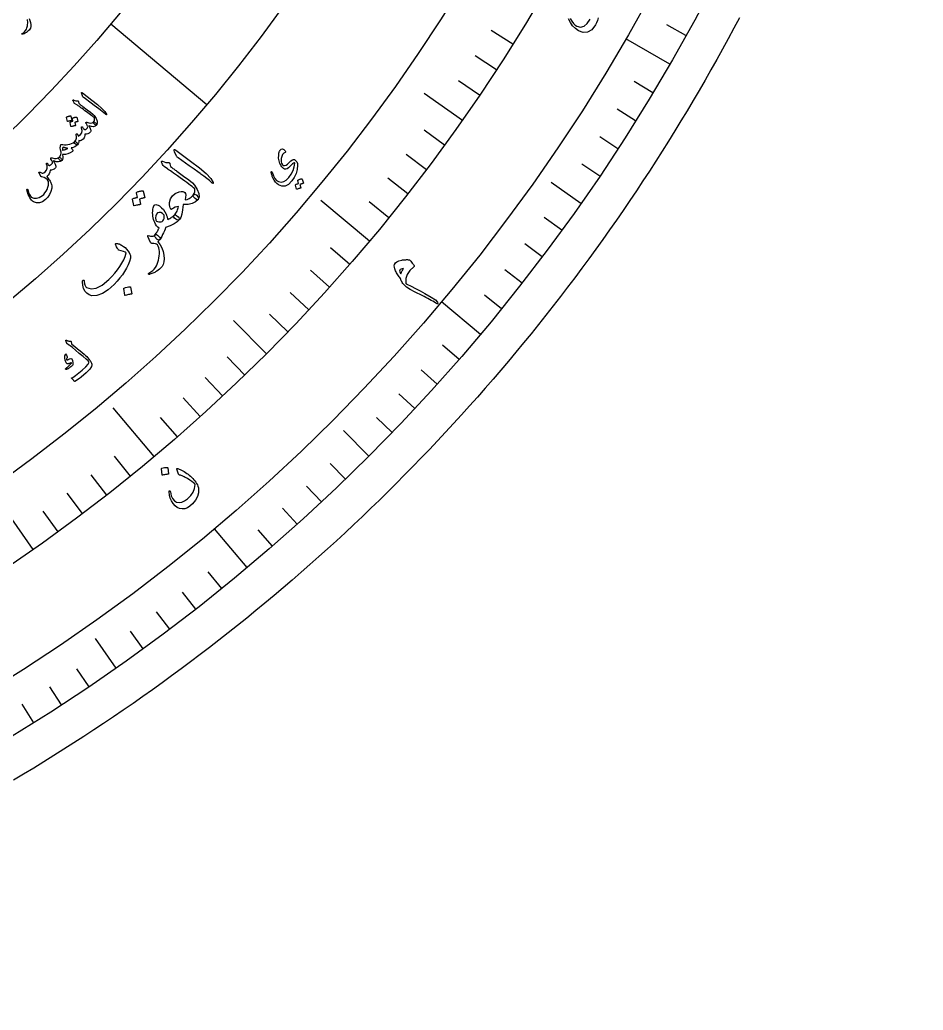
# Model space of a CAD drawing. Header units: millimetres. Extents: x -78 to 78, y -78 to 100.
# Drawn here: x 39.69 to 75.95, y -75.95 to -36.19 of the extents above; entities that cross this region are included whole.
import ezdxf

# ---------------------------------------------------------------- set-up
doc = ezdxf.new("R2010")
doc.units = ezdxf.units.MM
for name, color, linetype in [('CUT_OUTER', 1, 'Continuous'), ('ENGRAVE', 7, 'Continuous'), ('ENGRAVE_FINE', 8, 'Continuous'), ('TEXT', 5, 'Continuous')]:
    doc.layers.add(name, color=color, linetype=linetype)

msp = doc.modelspace()

# ---------------------------------------------------------------- linework, layer by layer
at = {"layer": 'CUT_OUTER'}
msp.add_lwpolyline([(68.5718, -36.1132), (68.3489, -36.5332), (68.1234, -36.9519), (67.8954, -37.3692), (67.6649, -37.7851), (67.4317, -38.1996), (67.1961, -38.6126), (66.9579, -39.0242), (66.7172, -39.4343), (66.474, -39.843), (66.2282, -40.2501), (65.98, -40.6557), (65.7293, -41.0598), (65.4762, -41.4623), (65.2205, -41.8633), (64.9624, -42.2627), (64.7019, -42.6605), (64.4389, -43.0567), (64.1735, -43.4513), (63.9057, -43.8442), (63.6354, -44.2355), (63.3628, -44.6251), (63.0878, -45.0131), (62.8104, -45.3993), (62.5307, -45.7839), (62.2486, -46.1667), (61.9641, -46.5478), (61.6774, -46.9271), (61.3883, -47.3047), (61.0968, -47.6804), (60.8031, -48.0544), (60.5071, -48.4266), (60.2089, -48.797), (59.9083, -49.1655), (59.6055, -49.5321), (59.3005, -49.8969), (58.9932, -50.2599), (58.6837, -50.6209), (58.372, -50.98), (58.0581, -51.3372), (57.742, -51.6925), (57.4237, -52.0458), (57.1033, -52.3972), (56.7807, -52.7466), (56.456, -53.094), (56.1291, -53.4394), (55.8002, -53.7828), (55.4691, -54.1242), (55.136, -54.4635), (54.8008, -54.8008), (54.4635, -55.136), (54.1242, -55.4691), (53.7828, -55.8002), (53.4394, -56.1291), (53.094, -56.456), (52.7466, -56.7807), (52.3972, -57.1033), (52.0458, -57.4237), (51.6925, -57.742), (51.3372, -58.0581), (50.98, -58.372), (50.6209, -58.6837), (50.2599, -58.9932), (49.8969, -59.3005), (49.5321, -59.6055), (49.1655, -59.9083), (48.797, -60.2089), (48.4266, -60.5071), (48.0544, -60.8031), (47.6804, -61.0968), (47.3047, -61.3883), (46.9271, -61.6774), (46.5478, -61.9641), (46.1667, -62.2486), (45.7839, -62.5307), (45.3993, -62.8104), (45.0131, -63.0878), (44.6251, -63.3628), (44.2355, -63.6354), (43.8442, -63.9057), (43.4513, -64.1735), (43.0567, -64.4389), (42.6605, -64.7019), (42.2627, -64.9624), (41.8633, -65.2205), (41.4623, -65.4762), (41.0598, -65.7293), (40.6557, -65.98), (40.2501, -66.2282), (39.843, -66.474), (39.4343, -66.7172)], dxfattribs=at)
at = {"layer": 'ENGRAVE'}
for points in [[(65.7746, -37.975), (64.0128, -36.9578)], [(57.4533, -40.2292), (55.917, -39.1535)], [(62.2146, -43.5631), (61.0243, -42.7297)], [(53.7284, -45.0835), (51.7693, -43.4396)], [(58.1811, -48.8197), (56.6227, -47.512)], [(49.5947, -49.5947), (48.2685, -48.2685)], [(45.0835, -53.7284), (43.4396, -51.7693)], [(53.7048, -53.7048), (52.6772, -52.6772)], [(40.2292, -57.4533), (39.1535, -55.917)], [(48.8197, -58.1811), (47.512, -56.6227)], [(43.5631, -62.2146), (42.7297, -61.0243)]]:
    msp.add_lwpolyline(points, dxfattribs=at)
for radius in [75.95, 75.95, 73.9156, 70.1375, 70.1375, 67.1538, 61.6125, 61.6125, 56.575, 56.575, 51.5375, 51.5375]:
    msp.add_circle((0, 0), radius, dxfattribs=at)
at = {"layer": 'ENGRAVE_FINE'}
for points in [[(47.1979, -39.6038), (43.339, -36.3657)], [(66.4274, -36.8213), (65.6648, -36.3986)], [(59.48, -37.1672), (58.6124, -36.6251)], [(58.8223, -38.1996), (57.9643, -37.6425)], [(58.1466, -39.2204), (57.2985, -38.6483)], [(65.1019, -39.1171), (64.3545, -38.6681)], [(64.4093, -40.2474), (63.6699, -39.7853)], [(56.7424, -41.2258), (55.9148, -40.6245)], [(63.697, -41.3653), (62.9658, -40.8905)], [(56.0143, -42.2098), (55.1973, -41.5941)], [(62.9654, -42.4707), (62.2426, -41.9832)], [(55.2691, -43.181), (54.463, -42.5511)], [(54.5071, -44.139), (53.7121, -43.4952)], [(61.4448, -44.6423), (60.7395, -44.1298)], [(60.6564, -45.7079), (59.9601, -45.1831)], [(52.9334, -46.0143), (52.1614, -45.3432)], [(52.1223, -46.9311), (51.3621, -46.2466)], [(59.8494, -46.7595), (59.1624, -46.2227)], [(51.2953, -47.8337), (50.5471, -47.136)], [(59.0242, -47.7969), (58.3467, -47.2482)], [(50.4527, -48.7216), (49.7168, -48.011)], [(57.3202, -49.8277), (56.6622, -49.2557)], [(48.7216, -50.4527), (48.011, -49.7168)], [(56.4418, -50.8205), (55.7939, -50.2371)], [(47.8337, -51.2953), (47.136, -50.5471)], [(55.5463, -51.7978), (54.9087, -51.2032)], [(46.9311, -52.1223), (46.2466, -51.3621)], [(46.0143, -52.9334), (45.3432, -52.1614)], [(54.6339, -52.7593), (54.0067, -52.1536)], [(44.139, -54.5071), (43.4952, -53.7121)], [(52.7593, -54.6339), (52.1536, -54.0067)], [(43.181, -55.2691), (42.5511, -54.463)], [(42.2098, -56.0143), (41.5941, -55.1973)], [(51.7978, -55.5463), (51.2032, -54.9087)], [(41.2258, -56.7424), (40.6245, -55.9148)], [(50.8205, -56.4418), (50.2371, -55.7939)], [(49.8277, -57.3202), (49.2557, -56.6622)], [(47.7969, -59.0242), (47.2482, -58.3467)], [(46.7595, -59.8494), (46.2227, -59.1624)], [(45.7079, -60.6564), (45.1831, -59.9601)], [(44.6423, -61.4448), (44.1298, -60.7395)], [(42.4707, -62.9654), (41.9832, -62.2426)], [(41.3653, -63.697), (40.8905, -62.9658)], [(40.2474, -64.4093), (39.7853, -63.6699)]]:
    msp.add_lwpolyline(points, dxfattribs=at)
at = {"layer": 'TEXT'}
for points in [[(40.0623, -36.1347), (40.0955, -36.2143), (40.1175, -36.3026), (40.1283, -36.3887), (40.1274, -36.4617), (40.115, -36.5217), (40.0911, -36.5686), (40.0615, -36.6063), (40.0323, -36.6388), (40.0032, -36.6661), (39.9745, -36.6882), (39.9591, -36.6979), (39.9423, -36.7078), (39.9239, -36.718), (39.9042, -36.7285), (39.8828, -36.7391), (39.8598, -36.7495), (39.8352, -36.7598), (39.8089, -36.7699), (39.8025, -36.7726), (39.7969, -36.7739), (39.792, -36.7737), (39.7878, -36.7721), (39.7829, -36.7691), (39.7798, -36.7659), (39.7784, -36.7625), (39.7786, -36.7588), (39.7797, -36.7546), (39.7818, -36.7509), (39.785, -36.7475), (39.7894, -36.7446), (39.8355, -36.7111), (39.8749, -36.6763), (39.9078, -36.6402), (39.934, -36.6029), (39.9556, -36.5621), (39.9735, -36.5192), (39.9877, -36.4744), (39.9982, -36.4275), (40.0052, -36.3787), (40.0087, -36.3279), (40.0088, -36.2751), (40.0055, -36.2203), (39.9984, -36.175)], [(62.9009, -36.1063), (62.8732, -36.2166), (62.8376, -36.3144), (62.7942, -36.3995), (62.6459, -36.5896), (62.4826, -36.6919), (62.3046, -36.7067), (62.1122, -36.634), (61.9883, -36.5468), (61.881, -36.4376), (61.7901, -36.3067), (61.7154, -36.1542)], [(61.7756, -36.1345), (61.8512, -36.253), (61.9208, -36.345), (61.9844, -36.4106), (62.0421, -36.4495), (62.1948, -36.4849), (62.3362, -36.4502), (62.466, -36.3454), (62.584, -36.1703)]]:
    msp.add_lwpolyline(points, dxfattribs=at)
for points in [[(42.1755, -39.1676), (42.1617, -39.1301), (42.1624, -39.1109), (42.1776, -39.1101), (42.2074, -39.1275), (42.5831, -39.4159), (42.8134, -39.5933), (42.9872, -39.7459), (43.1043, -39.8741), (43.1646, -39.9779), (43.1672, -39.989), (43.167, -39.9966), (43.1642, -40.0007), (43.1586, -40.0014), (43.1522, -40), (43.1451, -39.9968), (43.1375, -39.9917), (43.1294, -39.9848), (43.0682, -39.9281), (43.0007, -39.8708), (42.927, -39.8129), (42.8469, -39.7544), (42.8263, -39.7387), (42.7701, -39.697), (42.6785, -39.6291), (42.5514, -39.535), (42.2677, -39.3285), (42.2535, -39.3166), (42.2416, -39.3042), (42.2321, -39.2915), (42.225, -39.2784)], [(41.8684, -39.5238), (41.8543, -39.4929), (41.843, -39.4686), (41.8345, -39.4508), (41.8287, -39.4395), (41.8255, -39.4319), (41.8245, -39.4251), (41.8257, -39.4191), (41.8291, -39.4139), (41.8348, -39.4096), (41.8414, -39.4079), (41.8489, -39.4087), (41.8574, -39.4119), (41.8982, -39.4288), (41.9382, -39.4405), (41.9773, -39.4472), (42.0156, -39.4488), (42.0271, -39.4501), (42.0361, -39.4558), (42.0426, -39.4659), (42.0465, -39.4805), (42.0614, -39.5519), (42.0828, -39.5681), (42.1039, -39.584), (42.1246, -39.5995), (42.145, -39.6147), (42.165, -39.6296), (42.1847, -39.6442), (42.204, -39.6584), (42.2229, -39.6723), (42.3985, -39.801), (42.5328, -39.9048), (42.6256, -39.9838), (42.6769, -40.0381), (42.7507, -40.1573), (42.791, -40.2604), (42.7977, -40.3475), (42.771, -40.4184), (42.7696, -40.4198), (42.7683, -40.4213), (42.767, -40.4227), (42.7656, -40.4241), (42.7499, -40.425), (42.7268, -40.4133), (42.6964, -40.3891), (42.6587, -40.3522), (42.6458, -40.3375), (42.6392, -40.3238), (42.6389, -40.3111), (42.645, -40.2994), (42.6716, -40.2571), (42.6867, -40.2153), (42.6904, -40.174), (42.6826, -40.1333), (42.6521, -40.1069), (42.6167, -40.0776), (42.5764, -40.0455), (42.5311, -40.0106), (42.4811, -39.9729), (42.4268, -39.9326), (42.368, -39.8895), (42.3048, -39.8437), (42.2432, -39.7983), (42.1876, -39.7576), (42.1382, -39.7217), (42.0948, -39.6904), (42.0578, -39.6638), (42.0271, -39.6416), (42.0029, -39.6238), (41.9851, -39.6104), (41.8923, -39.5489), (41.884, -39.5419), (41.8772, -39.5354), (41.872, -39.5294), (41.8684, -39.5238)], [(41.567, -40.1072), (41.5669, -40.1038), (41.5682, -40.1004), (41.5708, -40.097), (41.5748, -40.0936), (41.5929, -40.085), (41.6111, -40.0774), (41.6294, -40.0707), (41.6478, -40.0649), (41.6665, -40.0601), (41.6857, -40.0561), (41.7052, -40.0531), (41.7253, -40.051), (41.7313, -40.0515), (41.7358, -40.0532), (41.7389, -40.0561), (41.7404, -40.0602), (41.7825, -40.2276), (41.7821, -40.2318), (41.7793, -40.2351), (41.7741, -40.2374), (41.7665, -40.2387), (41.76, -40.2399), (41.7499, -40.242), (41.7364, -40.2449), (41.7192, -40.2488), (41.6984, -40.2538), (41.6737, -40.2599), (41.6452, -40.2673), (41.6128, -40.2759), (41.6081, -40.2766), (41.6047, -40.276), (41.6026, -40.274), (41.6018, -40.2706)], [(41.8023, -40.1514), (41.8023, -40.148), (41.8035, -40.1446), (41.8062, -40.1412), (41.8101, -40.1377), (41.8283, -40.1291), (41.8465, -40.1214), (41.8648, -40.1146), (41.8833, -40.1087), (41.902, -40.1038), (41.9212, -40.0997), (41.9408, -40.0966), (41.9609, -40.0944), (41.9658, -40.095), (41.9698, -40.097), (41.9727, -40.1003), (41.9747, -40.105), (42.0169, -40.2725), (42.0166, -40.2757), (42.014, -40.2783), (42.0092, -40.2806), (42.0022, -40.2823), (41.9975, -40.2834), (41.9902, -40.2851), (41.9803, -40.2874), (41.9678, -40.2904), (41.9527, -40.2941), (41.9352, -40.2986), (41.9153, -40.3039), (41.8929, -40.31), (41.924, -40.433), (41.9236, -40.4373), (41.9208, -40.4406), (41.9155, -40.4429), (41.9079, -40.4442), (41.9014, -40.4454), (41.8914, -40.4475), (41.8777, -40.4505), (41.8606, -40.4544), (41.8397, -40.4594), (41.815, -40.4656), (41.7863, -40.473), (41.7538, -40.4817), (41.7497, -40.4818), (41.7467, -40.4807), (41.7449, -40.4785), (41.7442, -40.475), (41.7098, -40.3113), (41.7097, -40.3079), (41.711, -40.3045), (41.7136, -40.3011), (41.7176, -40.2976), (41.7304, -40.2915), (41.7434, -40.2858), (41.7566, -40.2803), (41.77, -40.2752), (41.7835, -40.2706), (41.7973, -40.2667), (41.8112, -40.2634), (41.8253, -40.2609)], [(41.9576, -40.8161), (41.9543, -40.8045), (41.9529, -40.794), (41.9534, -40.7848), (41.9557, -40.7766), (41.9598, -40.7702), (41.9655, -40.766), (41.9727, -40.7639), (41.9814, -40.764), (41.9905, -40.7669), (41.9986, -40.7733), (42.0057, -40.7831), (42.0119, -40.7962), (42.0141, -40.8037), (42.0167, -40.8113), (42.0194, -40.819), (42.0225, -40.8267), (42.0255, -40.8346), (42.0283, -40.8428), (42.0309, -40.8513), (42.0332, -40.86), (42.1281, -40.8017), (42.1825, -40.7286), (42.1963, -40.641), (42.1696, -40.5388), (42.1661, -40.5273), (42.1644, -40.5171), (42.1644, -40.5083), (42.1661, -40.5008), (42.17, -40.4942), (42.1754, -40.4897), (42.1821, -40.4872), (42.1903, -40.4867), (42.1988, -40.4886), (42.2064, -40.4935), (42.2133, -40.5013), (42.2194, -40.5119), (42.2331, -40.5388), (42.2459, -40.5601), (42.2577, -40.5757), (42.2686, -40.5858), (42.2883, -40.5956), (42.3103, -40.5972), (42.3346, -40.5905), (42.361, -40.5756), (42.3857, -40.5554), (42.4031, -40.5344), (42.4134, -40.5125), (42.4165, -40.4898), (42.4117, -40.4629), (42.3984, -40.4285), (42.3766, -40.3867), (42.3462, -40.3375), (42.3428, -40.3313), (42.3425, -40.3247), (42.3452, -40.3176), (42.351, -40.3102), (42.3583, -40.3039), (42.3657, -40.3003), (42.3732, -40.2994), (42.3807, -40.3013), (42.4639, -40.3285), (42.5359, -40.337), (42.5967, -40.3269), (42.6464, -40.298), (42.6577, -40.293), (42.6718, -40.2935), (42.6886, -40.2996), (42.7081, -40.3112), (42.7279, -40.3251), (42.7443, -40.3394), (42.7573, -40.3542), (42.767, -40.3694), (42.7743, -40.385), (42.7776, -40.3981), (42.7769, -40.4088), (42.7723, -40.417), (42.7127, -40.4627), (42.6432, -40.4841), (42.5637, -40.4813), (42.4743, -40.4542), (42.4698, -40.4527), (42.4671, -40.4534), (42.4664, -40.4562), (42.4677, -40.4612), (42.495, -40.5119), (42.5158, -40.5551), (42.5301, -40.5908), (42.5379, -40.619), (42.5396, -40.6432), (42.5368, -40.6655), (42.5295, -40.6858), (42.5177, -40.7042), (42.47, -40.7479), (42.4179, -40.7756), (42.3615, -40.7872), (42.3007, -40.7829), (42.3009, -40.8385), (42.29, -40.8896), (42.2681, -40.9361), (42.2352, -40.978), (42.1963, -41.0113), (42.1552, -41.0333), (42.112, -41.0441), (42.0666, -41.0436), (42.0633, -41.0939), (42.0525, -41.1386), (42.034, -41.1776), (42.0079, -41.2109), (41.9906, -41.2171), (41.9642, -41.2094), (41.929, -41.1878), (41.8847, -41.1523), (41.8739, -41.1388), (41.8702, -41.1238), (41.8737, -41.1074), (41.8843, -41.0896), (41.9354, -41.0177), (41.9647, -40.9482), (41.9721, -40.881), (41.9576, -40.8161)], [(41.3402, -41.2017), (41.3427, -41.1965), (41.346, -41.1932), (41.3502, -41.1917), (41.3552, -41.1922), (41.4179, -41.2018), (41.4838, -41.2062), (41.5527, -41.2054), (41.6247, -41.1994), (41.6971, -41.186), (41.7648, -41.163), (41.8277, -41.1304), (41.8856, -41.0882), (41.8995, -41.0793), (41.9142, -41.0776), (41.9295, -41.0831), (41.9457, -41.0957), (41.9832, -41.1356), (42.0063, -41.1679), (42.015, -41.1925), (42.0093, -41.2095), (41.9584, -41.2527), (41.8981, -41.2883), (41.8284, -41.3161), (41.7492, -41.3363), (41.7797, -41.3737), (41.8016, -41.4031), (41.8147, -41.4246), (41.819, -41.4381), (41.8181, -41.4486), (41.8153, -41.4583), (41.8106, -41.4671), (41.804, -41.4751), (41.7171, -41.5365), (41.623, -41.5772), (41.5218, -41.5972), (41.4135, -41.5966), (41.4094, -41.5967), (41.4067, -41.5986), (41.4053, -41.6022), (41.4053, -41.6075), (41.4159, -41.6863), (41.4144, -41.7524), (41.4008, -41.8057), (41.3751, -41.8462), (41.3668, -41.8517), (41.3569, -41.8533), (41.3456, -41.851), (41.3328, -41.8447), (41.2984, -41.8222), (41.2728, -41.7998), (41.2559, -41.7777), (41.2476, -41.7557), (41.2465, -41.745), (41.2471, -41.7359), (41.2493, -41.7286), (41.2533, -41.723), (41.3059, -41.6597), (41.3389, -41.6016), (41.3521, -41.5487), (41.3457, -41.5011), (41.3225, -41.4145), (41.3139, -41.3357), (41.3198, -41.2648), (41.3402, -41.2017)], [(41.4357, -41.3077), (41.4324, -41.3076), (41.4292, -41.3087), (41.4263, -41.311), (41.4235, -41.3145), (41.4102, -41.3392), (41.4017, -41.3629), (41.398, -41.3855), (41.399, -41.4072), (41.401, -41.4141), (41.4044, -41.4187), (41.4092, -41.4209), (41.4153, -41.4208), (41.4378, -41.4181), (41.4603, -41.4142), (41.4828, -41.4092), (41.5052, -41.4029), (41.5277, -41.3954), (41.5502, -41.3868), (41.5727, -41.3769), (41.5952, -41.3658), (41.6005, -41.3625), (41.6042, -41.3595), (41.6063, -41.3567), (41.6067, -41.3542), (41.6058, -41.3521), (41.6035, -41.3506), (41.6, -41.3497), (41.5951, -41.3495), (41.5783, -41.3465), (41.5606, -41.343), (41.5419, -41.3388), (41.5222, -41.3341), (41.5017, -41.3286), (41.4805, -41.3224), (41.4585, -41.3155), (41.4357, -41.3077)], [(40.9381, -41.7821), (40.9339, -41.7725), (40.9321, -41.763), (40.9327, -41.7534), (40.9357, -41.7439), (40.9426, -41.7347), (40.9536, -41.7298), (40.9685, -41.7295), (40.9876, -41.7335), (41.077, -41.7565), (41.1511, -41.7624), (41.2099, -41.7512), (41.2533, -41.723), (41.2749, -41.7101), (41.2997, -41.7136), (41.3279, -41.7335), (41.3593, -41.7697), (41.375, -41.7945), (41.3829, -41.8155), (41.3829, -41.8328), (41.3751, -41.8462), (41.3169, -41.8846), (41.2442, -41.8989), (41.1572, -41.8892), (41.0558, -41.8554), (41.047, -41.8521), (41.0422, -41.8532), (41.0415, -41.8588), (41.0448, -41.8689), (41.0783, -41.9354), (41.1043, -41.9897), (41.1228, -42.0319), (41.1337, -42.062), (41.139, -42.0863), (41.1378, -42.1084), (41.1302, -42.1285), (41.1161, -42.1465), (41.0732, -42.1817), (41.0239, -42.2074), (40.968, -42.2235), (40.9057, -42.2301), (40.8994, -42.3036), (40.8749, -42.371), (40.8324, -42.4324), (40.7719, -42.4875), (40.805, -42.5258), (40.835, -42.5631), (40.8619, -42.5992), (40.8858, -42.6343), (40.9067, -42.6684), (40.9248, -42.7017), (40.9399, -42.734), (40.9521, -42.7654), (40.9657, -42.8099), (40.9732, -42.8551), (40.9747, -42.9012), (40.9701, -42.948), (40.9364, -43.083), (40.8839, -43.2051), (40.8127, -43.314), (40.7229, -43.4097), (40.5992, -43.4972), (40.4765, -43.5403), (40.355, -43.5391), (40.2347, -43.4935), (40.2009, -43.4696), (40.1664, -43.4355), (40.1311, -43.3912), (40.0951, -43.3369), (40.0601, -43.2727), (40.0281, -43.1988), (39.999, -43.1154), (39.9727, -43.0224), (39.9716, -43.0154), (39.9718, -43.0095), (39.9734, -43.0046), (39.9762, -43.0007), (39.9813, -42.9969), (39.9864, -42.9946), (39.9916, -42.9938), (39.997, -42.9946), (40.0019, -42.9968), (40.006, -43), (40.0091, -43.0045), (40.0114, -43.0101), (40.0443, -43.1207), (40.0787, -43.2071), (40.1147, -43.2693), (40.1525, -43.3073), (40.2516, -43.3516), (40.3586, -43.3562), (40.4735, -43.3211), (40.5962, -43.2461), (40.6488, -43.2003), (40.6977, -43.144), (40.7431, -43.077), (40.7847, -42.9995), (40.8198, -42.915), (40.8412, -42.8341), (40.8491, -42.7567), (40.8435, -42.6829), (40.7991, -42.6198), (40.7388, -42.5686), (40.6627, -42.5291), (40.5708, -42.5014), (40.5609, -42.4978), (40.5526, -42.4929), (40.5461, -42.4866), (40.5414, -42.479), (40.4631, -42.3328), (40.4577, -42.318), (40.4582, -42.3082), (40.4648, -42.3032), (40.4774, -42.3031), (40.5024, -42.3115), (40.5288, -42.3219), (40.5564, -42.3344), (40.5854, -42.349), (40.6179, -42.354), (40.6576, -42.3364), (40.7044, -42.2962), (40.7583, -42.2334), (40.7816, -42.1934), (40.794, -42.1501), (40.7954, -42.1036), (40.786, -42.0539), (40.7846, -42.0471), (40.7827, -42.0401), (40.7804, -42.033), (40.7776, -42.0259), (40.7746, -42.0187), (40.7716, -42.0113), (40.7684, -42.0039), (40.7652, -41.9964), (40.7593, -41.982), (40.7564, -41.9701), (40.7562, -41.9608), (40.759, -41.9541), (40.763, -41.95), (40.7683, -41.9471), (40.7747, -41.9454), (40.7822, -41.9449), (40.7893, -41.9453), (40.7955, -41.9475), (40.8008, -41.9516), (40.8052, -41.9575), (40.8303, -42.011), (40.8404, -42.0248), (40.8521, -42.0334), (40.8654, -42.0367), (40.8804, -42.0348), (40.9196, -42.0206), (40.9538, -42.0002), (40.983, -41.9736), (41.0071, -41.9408), (41.008, -41.9227), (40.9968, -41.8903), (40.9735, -41.8434), (40.9381, -41.7821)], [(45.9063, -41.4903), (45.8841, -41.4328), (45.8847, -41.4033), (45.9082, -41.4017), (45.9545, -41.428), (46.5412, -41.8658), (46.9009, -42.1348), (47.1728, -42.3669), (47.3566, -42.5624), (47.4521, -42.7215), (47.4562, -42.7386), (47.4561, -42.7504), (47.4518, -42.7568), (47.4432, -42.758), (47.4332, -42.756), (47.4223, -42.7512), (47.4104, -42.7436), (47.3976, -42.733), (47.3019, -42.6468), (47.1964, -42.5597), (47.0812, -42.4718), (46.9561, -42.383), (46.924, -42.3592), (46.8364, -42.2959), (46.6934, -42.1929), (46.4951, -42.0502), (46.0526, -41.7366), (46.0304, -41.7185), (46.0118, -41.6997), (45.9968, -41.6802), (45.9855, -41.66)], [(50.341, -41.517), (50.2854, -41.5517), (50.2405, -41.6046), (50.2064, -41.6757), (50.183, -41.7651), (50.1776, -41.8298), (50.1834, -41.8924), (50.2003, -41.9527), (50.2285, -42.011), (50.2359, -42.0206), (50.2451, -42.0286), (50.2563, -42.0351), (50.2694, -42.0401), (50.3206, -42.043), (50.3773, -42.0235), (50.4396, -41.9815), (50.5073, -41.9169), (50.5733, -41.8526), (50.6294, -41.8125), (50.6756, -41.7968), (50.7119, -41.8054), (50.7673, -41.8487), (50.8067, -41.8993), (50.8301, -41.9571), (50.8376, -42.0222), (50.8207, -42.1958), (50.7775, -42.3604), (50.7079, -42.5158), (50.6121, -42.6617), (50.48, -42.7979), (50.3454, -42.8694), (50.2087, -42.8761), (50.0702, -42.8182), (50.0088, -42.7693), (49.9515, -42.7053), (49.898, -42.6263), (49.8485, -42.5323), (49.8365, -42.5041), (49.8255, -42.4763), (49.8154, -42.4488), (49.8063, -42.4217), (49.7981, -42.3947), (49.7908, -42.3678), (49.7845, -42.3409), (49.7791, -42.314), (49.7782, -42.3013), (49.7808, -42.2927), (49.7867, -42.2883), (49.7961, -42.2881), (49.805, -42.291), (49.8121, -42.296), (49.8175, -42.303), (49.8213, -42.3119), (49.8672, -42.4549), (49.9242, -42.5652), (49.9927, -42.6429), (50.0726, -42.6879), (50.1817, -42.7061), (50.2868, -42.6857), (50.3879, -42.6267), (50.4848, -42.529), (50.5872, -42.3856), (50.6612, -42.2414), (50.7068, -42.0964), (50.7241, -41.951), (50.7236, -41.941), (50.7202, -41.9345), (50.7138, -41.9316), (50.7046, -41.9323), (50.6783, -41.9443), (50.6414, -41.9723), (50.5938, -42.0162), (50.5353, -42.0759), (50.4731, -42.1344), (50.4167, -42.1715), (50.3661, -42.1873), (50.3214, -42.1818), (50.2801, -42.162), (50.2424, -42.1345), (50.2083, -42.0993), (50.1779, -42.0565), (50.1288, -41.9593), (50.0963, -41.8547), (50.0804, -41.7425), (50.0809, -41.6228), (50.0827, -41.5924), (50.0859, -41.5641), (50.0904, -41.5379), (50.0964, -41.5138), (50.1035, -41.4917), (50.1117, -41.4718), (50.121, -41.454), (50.1313, -41.4384), (50.183, -41.3865), (50.2363, -41.3724), (50.2911, -41.3961), (50.3474, -41.4577), (50.359, -41.4787), (50.3617, -41.4956), (50.3557, -41.5084), (50.341, -41.517)], [(45.4416, -42.0426), (45.4193, -41.9952), (45.4014, -41.9579), (45.3879, -41.9306), (45.3788, -41.9133), (45.3737, -41.9016), (45.3719, -41.8912), (45.3737, -41.8819), (45.3788, -41.8738), (45.3874, -41.8672), (45.3976, -41.8645), (45.4092, -41.8656), (45.4223, -41.8705), (45.4856, -41.896), (45.5474, -41.9137), (45.6078, -41.9235), (45.6668, -41.9255), (45.6846, -41.9273), (45.6986, -41.936), (45.7088, -41.9515), (45.7152, -41.974), (45.7397, -42.0836), (45.773, -42.1084), (45.8058, -42.1326), (45.8381, -42.1563), (45.8698, -42.1795), (45.901, -42.2022), (45.9316, -42.2244), (45.9617, -42.246), (45.9912, -42.2672), (46.2647, -42.4632), (46.4739, -42.6213), (46.6187, -42.7417), (46.6991, -42.8247), (46.8151, -43.0076), (46.879, -43.1664), (46.8907, -43.301), (46.8503, -43.4113), (46.8482, -43.4135), (46.8462, -43.4157), (46.8441, -43.4179), (46.8421, -43.4201), (46.8177, -43.4218), (46.7819, -43.4041), (46.7345, -43.3671), (46.6757, -43.3107), (46.6555, -43.2882), (46.6452, -43.2671), (46.6446, -43.2475), (46.6539, -43.2293), (46.6943, -43.1634), (46.717, -43.0985), (46.7221, -43.0346), (46.7094, -42.9718), (46.6619, -42.9315), (46.6066, -42.8869), (46.5437, -42.8379), (46.4732, -42.7847), (46.3954, -42.7273), (46.3107, -42.6658), (46.2192, -42.6002), (46.1209, -42.5305), (46.0249, -42.4612), (45.9384, -42.3992), (45.8615, -42.3444), (45.794, -42.2968), (45.7364, -42.2562), (45.6887, -42.2224), (45.651, -42.1952), (45.6232, -42.1748), (45.4789, -42.0811), (45.466, -42.0704), (45.4555, -42.0604), (45.4474, -42.0511), (45.4416, -42.0426)], [(50.8484, -42.6439), (50.8481, -42.6405), (50.8492, -42.637), (50.8517, -42.6333), (50.8555, -42.6295), (50.8733, -42.6193), (50.8912, -42.6101), (50.9093, -42.6018), (50.9276, -42.5944), (50.9462, -42.5879), (50.9653, -42.5823), (50.9849, -42.5776), (51.005, -42.5738), (51.01, -42.574), (51.0141, -42.5756), (51.0173, -42.5788), (51.0195, -42.5834), (51.0715, -42.7493), (51.0714, -42.7525), (51.0689, -42.7554), (51.0642, -42.758), (51.0573, -42.7603), (51.0518, -42.7613), (51.0436, -42.7635), (51.0326, -42.767), (51.0189, -42.7716), (51.0023, -42.7775), (50.9826, -42.7846), (50.9598, -42.7929), (50.9339, -42.8025), (50.9729, -42.9326), (50.9734, -42.9374), (50.9712, -42.9414), (50.9663, -42.9443), (50.9588, -42.9463), (50.9523, -42.9481), (50.9423, -42.951), (50.9288, -42.9551), (50.9117, -42.9604), (50.8909, -42.9671), (50.8664, -42.9753), (50.8379, -42.9851), (50.8056, -42.9964), (50.8015, -42.9969), (50.7984, -42.9961), (50.7964, -42.9939), (50.7956, -42.9905), (50.7501, -42.8266), (50.7498, -42.8232), (50.7509, -42.8196), (50.7534, -42.816), (50.7572, -42.8122), (50.7718, -42.803), (50.7866, -42.7948), (50.8018, -42.7875), (50.8174, -42.7811), (50.8331, -42.7755), (50.849, -42.7707), (50.8651, -42.7667), (50.8813, -42.7634)], [(44.3759, -43.1361), (44.3758, -43.1309), (44.3777, -43.1257), (44.3817, -43.1205), (44.3878, -43.1153), (44.4156, -43.1024), (44.4436, -43.0909), (44.4718, -43.0808), (44.5001, -43.0722), (44.5288, -43.0649), (44.5582, -43.0591), (44.5884, -43.0547), (44.6192, -43.0516), (44.6268, -43.0526), (44.6328, -43.0557), (44.6374, -43.0609), (44.6405, -43.0681), (44.7056, -43.3261), (44.7051, -43.3309), (44.7011, -43.335), (44.6938, -43.3383), (44.683, -43.3408), (44.6746, -43.3416), (44.662, -43.3438), (44.645, -43.3475), (44.6238, -43.3527), (44.5981, -43.3592), (44.5676, -43.3673), (44.5323, -43.3767), (44.4922, -43.3876), (44.5401, -43.5898), (44.5404, -43.5972), (44.5367, -43.6028), (44.5291, -43.6066), (44.5175, -43.6086), (44.5075, -43.6103), (44.492, -43.6134), (44.4711, -43.6177), (44.4447, -43.6233), (44.4127, -43.6305), (44.3746, -43.6395), (44.3306, -43.6503), (44.2806, -43.6629), (44.2743, -43.663), (44.2697, -43.6613), (44.2669, -43.6578), (44.2659, -43.6524), (44.2113, -43.3983), (44.2112, -43.3931), (44.2131, -43.3879), (44.2172, -43.3827), (44.2233, -43.3775), (44.2462, -43.3657), (44.2694, -43.3554), (44.2931, -43.3465), (44.3172, -43.339), (44.3416, -43.3328), (44.3662, -43.3278), (44.3909, -43.3239), (44.4157, -43.3212)], [(46.6539, -43.2293), (46.6883, -43.2016), (46.7227, -43.1932), (46.757, -43.2041), (46.7912, -43.2342), (46.8331, -43.2927), (46.8568, -43.3418), (46.8626, -43.3813), (46.8503, -43.4113), (46.7471, -43.5041), (46.6122, -43.5677), (46.4459, -43.602), (46.2482, -43.6067), (46.2261, -43.8268), (46.1933, -44.0009), (46.1501, -44.1288), (46.0968, -44.2105), (46.0698, -44.2285), (46.0364, -44.2326), (45.9968, -44.2228), (45.9509, -44.1992), (45.9008, -44.1569), (45.8762, -44.1138), (45.8771, -44.0699), (45.9036, -44.0252), (45.9322, -43.9888), (45.9583, -43.9508), (45.9818, -43.9112), (46.0027, -43.8699), (46.0209, -43.8268), (46.0363, -43.7817), (46.0488, -43.7348), (46.0585, -43.686), (45.9925, -43.6945), (45.9249, -43.7164), (45.8559, -43.7517), (45.7853, -43.8003), (45.7777, -43.8036), (45.7695, -43.8028), (45.7608, -43.7977), (45.7513, -43.7884), (45.7282, -43.7467), (45.7128, -43.6899), (45.7052, -43.6179), (45.7052, -43.5308), (45.7384, -43.3812), (45.813, -43.2604), (45.9292, -43.1683), (46.0872, -43.1044), (46.1655, -43.0877), (46.2295, -43.085), (46.2793, -43.0965), (46.315, -43.122), (46.3381, -43.1659), (46.3483, -43.2303), (46.3453, -43.3152), (46.3292, -43.4206), (46.4064, -43.4067), (46.4862, -43.3703), (46.5688, -43.3111), (46.6539, -43.2293)], [(45.0888, -43.6317), (45.0918, -43.6287), (45.0947, -43.6262), (45.0974, -43.624), (45.1001, -43.6222), (45.1027, -43.6206), (45.1055, -43.6192), (45.1084, -43.6179), (45.1115, -43.6168), (45.1533, -43.6123), (45.1974, -43.6188), (45.2439, -43.6362), (45.2928, -43.6646), (45.3808, -43.7338), (45.4554, -43.8121), (45.5164, -43.8996), (45.5639, -43.9963), (45.5735, -44.0206), (45.5826, -44.0454), (45.5912, -44.0708), (45.5993, -44.0967), (45.6068, -44.1232), (45.6138, -44.1502), (45.6203, -44.1777), (45.6262, -44.2058), (45.669, -44.1839), (45.7096, -44.1618), (45.7479, -44.1397), (45.784, -44.1174), (45.8177, -44.0949), (45.8488, -44.072), (45.8775, -44.0488), (45.9036, -44.0252), (45.9163, -44.0187), (45.9336, -44.0208), (45.9555, -44.0314), (45.9821, -44.0507), (46.0447, -44.1045), (46.0847, -44.149), (46.1021, -44.1843), (46.0968, -44.2105), (46.0071, -44.3027), (45.885, -44.3876), (45.7303, -44.4647), (45.5434, -44.5339), (45.5213, -44.5969), (45.4942, -44.6649), (45.462, -44.738), (45.4246, -44.8162), (45.3856, -44.8927), (45.3525, -44.9526), (45.3254, -44.9957), (45.3044, -45.0222), (45.2896, -45.0313), (45.2706, -45.033), (45.2474, -45.0273), (45.2199, -45.0143), (45.2056, -45.0055), (45.1922, -44.9957), (45.1798, -44.985), (45.1683, -44.9734), (45.1574, -44.9612), (45.1469, -44.9485), (45.1368, -44.9354), (45.1272, -44.922), (45.1121, -44.8943), (45.105, -44.8704), (45.1058, -44.8501), (45.1145, -44.8334), (45.1391, -44.7977), (45.1626, -44.7623), (45.1848, -44.7273), (45.2059, -44.6927), (45.2259, -44.6582), (45.2453, -44.6236), (45.2641, -44.5888), (45.2821, -44.5539), (45.2306, -44.5111), (45.184, -44.4595), (45.1424, -44.3993), (45.1056, -44.3303), (45.0809, -44.2697), (45.0605, -44.2075), (45.0443, -44.1435), (45.0324, -44.0778), (45.025, -44.0101), (45.0223, -43.9402), (45.0244, -43.868), (45.0312, -43.7937), (45.0403, -43.7395), (45.0529, -43.6944), (45.069, -43.6585), (45.0888, -43.6317)], [(45.2226, -43.9467), (45.1769, -43.9992), (45.1498, -44.0651), (45.1412, -44.1445), (45.1509, -44.2374), (45.1608, -44.2614), (45.1835, -44.2807), (45.219, -44.2955), (45.2673, -44.3056), (45.3198, -44.3078), (45.3657, -44.3008), (45.4048, -44.2846), (45.4373, -44.2593), (45.4633, -44.2222), (45.4809, -44.1729), (45.4902, -44.1113), (45.491, -44.0375), (45.4164, -43.9712), (45.3468, -43.9341), (45.2822, -43.9259), (45.2226, -43.9467)], [(44.9346, -45.1314), (44.8321, -44.8975), (44.826, -44.8768), (44.8264, -44.8632), (44.8334, -44.8568), (44.8469, -44.8574), (44.894, -44.8692), (44.9364, -44.8773), (44.9741, -44.8817), (45.007, -44.8824), (45.0376, -44.8775), (45.066, -44.8674), (45.0924, -44.852), (45.1166, -44.8313), (45.1445, -44.8148), (45.1777, -44.8162), (45.2162, -44.8354), (45.2601, -44.8726), (45.2978, -44.9164), (45.3182, -44.9555), (45.3211, -44.9901), (45.3065, -45.02), (45.2903, -45.038), (45.2732, -45.0557), (45.2553, -45.0731), (45.2367, -45.0902), (45.2344, -45.0941), (45.234, -45.0992), (45.2354, -45.1057), (45.2387, -45.1135), (45.327, -45.2243), (45.3957, -45.3488), (45.4449, -45.4871), (45.4744, -45.6392), (45.4846, -45.7867), (45.4763, -45.911), (45.4494, -46.0121), (45.4042, -46.0899), (45.3503, -46.1516), (45.2972, -46.2044), (45.2451, -46.2484), (45.194, -46.2836), (45.1668, -46.2986), (45.1372, -46.314), (45.105, -46.3298), (45.0702, -46.346), (45.0328, -46.3621), (44.9926, -46.3778), (44.9497, -46.393), (44.9039, -46.4078), (44.8928, -46.4119), (44.8831, -46.4135), (44.8747, -46.4128), (44.8678, -46.4097), (44.8598, -46.4042), (44.8548, -46.3985), (44.8527, -46.3925), (44.8535, -46.3862), (44.8557, -46.3792), (44.8597, -46.373), (44.8655, -46.3676), (44.8732, -46.363), (44.955, -46.3102), (45.0256, -46.2545), (45.0851, -46.196), (45.1334, -46.1348), (45.1742, -46.0671), (45.2088, -45.9957), (45.2373, -45.9206), (45.2596, -45.8418), (45.2761, -45.7593), (45.2868, -45.6731), (45.292, -45.5832), (45.2914, -45.4898), (45.2833, -45.412), (45.2682, -45.3417), (45.2462, -45.2789), (45.2171, -45.2235), (45.1838, -45.1979), (45.1344, -45.18), (45.0688, -45.1698), (44.9872, -45.1672), (44.9712, -45.165), (44.9571, -45.1583), (44.9449, -45.1471), (44.9346, -45.1314)], [(43.5783, -45.1693), (43.61, -45.1736), (43.6423, -45.1809), (43.6753, -45.1912), (43.7088, -45.2046), (43.7429, -45.2208), (43.7773, -45.2398), (43.8121, -45.2615), (43.8472, -45.2859), (43.9137, -45.3391), (43.9738, -45.3974), (44.0275, -45.4608), (44.0747, -45.5294), (44.1107, -45.5966), (44.1325, -45.6578), (44.1402, -45.7129), (44.1337, -45.7621), (44.0898, -45.8943), (44.0354, -46.0267), (43.9703, -46.159), (43.8945, -46.2913), (43.8078, -46.4232), (43.7099, -46.5545), (43.6008, -46.6849), (43.4805, -46.8145), (43.2354, -47.0364), (43.0044, -47.1857), (42.7885, -47.2628), (42.588, -47.268), (42.4734, -47.2339), (42.3786, -47.1713), (42.3035, -47.0805), (42.248, -46.9616), (42.2395, -46.9329), (42.2321, -46.9024), (42.2259, -46.8701), (42.2208, -46.8361), (42.2167, -46.8002), (42.2139, -46.7627), (42.2121, -46.7233), (42.2114, -46.6822), (42.2123, -46.6696), (42.2156, -46.6593), (42.2215, -46.6512), (42.2299, -46.6453), (42.2368, -46.6427), (42.2442, -46.6424), (42.2524, -46.6446), (42.2613, -46.6491), (42.2684, -46.6545), (42.2733, -46.6613), (42.2761, -46.6696), (42.2767, -46.6793), (42.2782, -46.7188), (42.2824, -46.7574), (42.2893, -46.795), (42.2988, -46.8318), (42.3114, -46.8637), (42.3274, -46.8911), (42.3467, -46.914), (42.3695, -46.9323), (42.5513, -46.9948), (42.7603, -46.9644), (42.9962, -46.8407), (43.258, -46.6232), (43.3899, -46.4907), (43.5092, -46.3577), (43.6161, -46.2243), (43.7104, -46.0907), (43.7924, -45.9567), (43.8621, -45.8224), (43.9196, -45.6877), (43.9649, -45.5529), (43.9135, -45.5172), (43.8462, -45.4876), (43.7631, -45.4638), (43.6642, -45.4459), (43.6574, -45.4416), (43.6477, -45.4309), (43.6348, -45.4138), (43.619, -45.3904), (43.618, -45.3875), (43.617, -45.3851), (43.616, -45.3832), (43.6149, -45.3819), (43.5956, -45.3479), (43.5763, -45.3076), (43.5571, -45.261), (43.538, -45.2082), (43.5345, -45.1899), (43.54, -45.1773), (43.5546, -45.1705), (43.5783, -45.1693)], [(54.9722, -46.5741), (54.943, -46.5394), (54.9148, -46.5039), (54.8874, -46.4675), (54.861, -46.4304), (54.836, -46.3923), (54.8128, -46.3534), (54.7916, -46.3136), (54.7723, -46.2729), (54.742, -46.1935), (54.7251, -46.1236), (54.7217, -46.0633), (54.7317, -46.0126), (54.7668, -45.952), (54.8264, -45.903), (54.9106, -45.8653), (55.0194, -45.839), (55.0516, -45.8336), (55.084, -45.8292), (55.1164, -45.8258), (55.1489, -45.8233), (55.1817, -45.8217), (55.2147, -45.8208), (55.2481, -45.8206), (55.2818, -45.821), (55.3005, -45.8224), (55.3166, -45.8262), (55.3303, -45.8325), (55.3414, -45.8413), (55.3794, -45.8851), (55.4131, -45.9243), (55.4425, -45.9592), (55.4676, -45.9896), (55.4882, -46.0151), (55.5039, -46.0352), (55.5148, -46.0499), (55.5208, -46.0593), (55.5255, -46.0739), (55.5248, -46.0873), (55.5188, -46.0994), (55.5075, -46.1103), (55.3448, -46.258), (55.237, -46.4145), (55.184, -46.5801), (55.1859, -46.7551), (55.1905, -46.7713), (55.1976, -46.7845), (55.2073, -46.7948), (55.2195, -46.8021), (55.3956, -46.886), (55.5763, -46.9764), (55.7618, -47.0731), (55.9518, -47.1762), (56.2017, -47.3218), (56.3717, -47.4382), (56.4618, -47.5258), (56.4719, -47.5845), (56.4591, -47.5942), (56.4409, -47.5951), (56.4174, -47.5873), (56.3884, -47.5706), (56.3314, -47.5317), (56.2707, -47.4929), (56.2063, -47.4542), (56.1381, -47.4156), (56.0666, -47.3769), (55.992, -47.338), (55.9144, -47.2988), (55.8339, -47.2594), (55.5641, -47.1265), (55.3566, -47.0138), (55.2111, -46.9215), (55.1276, -46.8498), (55.0937, -46.8105), (55.0642, -46.7724), (55.039, -46.7355), (55.0181, -46.6996), (55.0012, -46.6653), (54.9879, -46.633), (54.9783, -46.6026), (54.9722, -46.5741)], [(54.9873, -46.3959), (54.9957, -46.3691), (55.0058, -46.3419), (55.0174, -46.3141), (55.0306, -46.2858), (55.0452, -46.2572), (55.0611, -46.2283), (55.0784, -46.1991), (55.097, -46.1697), (55.0375, -46.1831), (54.9923, -46.1997), (54.9612, -46.2195), (54.9444, -46.2426), (54.9352, -46.2792), (54.9393, -46.317), (54.9567, -46.3559), (54.9873, -46.3959)], [(43.8652, -46.9847), (43.8654, -46.9794), (43.8678, -46.9741), (43.8722, -46.969), (43.8788, -46.9638), (43.9377, -46.9408), (43.9977, -46.9239), (44.0587, -46.913), (44.1208, -46.9082), (44.1284, -46.9093), (44.134, -46.9122), (44.1376, -46.9169), (44.1394, -46.9235), (44.1902, -47.1859), (44.19, -47.1934), (44.1859, -47.199), (44.1779, -47.2027), (44.166, -47.2044), (44.1557, -47.2059), (44.1397, -47.2086), (44.1182, -47.2125), (44.0909, -47.2176), (44.0578, -47.224), (44.0185, -47.2322), (43.973, -47.2421), (43.9214, -47.2536), (43.9139, -47.2544), (43.9086, -47.2532), (43.9056, -47.25), (43.9048, -47.2446)], [(41.5686, -49.0584), (41.59, -49.0673), (41.6112, -49.075), (41.6319, -49.0816), (41.6524, -49.0871), (41.6726, -49.0913), (41.6926, -49.0942), (41.7125, -49.0959), (41.7323, -49.0962), (41.7414, -49.0982), (41.7483, -49.1034), (41.7532, -49.1121), (41.756, -49.1241), (41.7673, -49.1902), (41.7688, -49.1972), (41.7705, -49.2027), (41.7722, -49.207), (41.774, -49.2098), (41.8989, -49.3086), (42.011, -49.3984), (42.1104, -49.4793), (42.197, -49.5513), (42.2706, -49.6145), (42.3311, -49.6688), (42.3783, -49.7143), (42.4124, -49.7509), (42.4736, -49.8227), (42.4917, -49.8466), (42.5088, -49.8714), (42.5249, -49.8973), (42.5399, -49.9243), (42.5538, -49.9523), (42.5665, -49.9816), (42.578, -50.012), (42.5883, -50.0436), (42.5735, -50.1161), (42.4955, -50.2227), (42.3542, -50.3632), (42.1491, -50.537), (42.0828, -50.5885), (42.02, -50.6344), (41.9607, -50.6748), (41.9051, -50.7096), (41.8989, -50.7114), (41.8932, -50.7112), (41.8881, -50.709), (41.8836, -50.7048), (41.8635, -50.6832), (41.8453, -50.6634), (41.8291, -50.6454), (41.8149, -50.6293), (41.8025, -50.6147), (41.7917, -50.6016), (41.7826, -50.5899), (41.7752, -50.5797), (41.7713, -50.5737), (41.7707, -50.569), (41.7734, -50.5656), (41.7795, -50.5636), (41.8229, -50.5454), (41.874, -50.516), (41.9329, -50.4755), (41.9994, -50.4237), (42.1922, -50.2623), (42.3351, -50.1265), (42.4281, -50.0167), (42.4715, -49.9332), (42.4335, -49.8887), (42.3554, -49.8153), (42.2374, -49.713), (42.0796, -49.5817), (41.9205, -49.4511), (41.7998, -49.3526), (41.7174, -49.2864), (41.6732, -49.2524), (41.6608, -49.2433), (41.6491, -49.2349), (41.6383, -49.2271), (41.6282, -49.2198), (41.6191, -49.2132), (41.6109, -49.2073), (41.6037, -49.2023), (41.5974, -49.198), (41.5845, -49.1879), (41.5743, -49.1765), (41.5667, -49.1639), (41.5618, -49.15), (41.5419, -49.0709), (41.541, -49.0652), (41.5414, -49.0607), (41.543, -49.0573), (41.5458, -49.055), (41.5509, -49.054), (41.5564, -49.0543), (41.5623, -49.0557), (41.5686, -49.0584)], [(41.5349, -49.6103), (41.5379, -49.6084), (41.5412, -49.6075), (41.5447, -49.6077), (41.5486, -49.6089), (41.551, -49.6108), (41.5533, -49.6131), (41.5554, -49.6159), (41.5572, -49.6192), (41.592, -49.7232), (41.5949, -49.7342), (41.5961, -49.7436), (41.5955, -49.7513), (41.5932, -49.7573), (41.5792, -49.7779), (41.5693, -49.7979), (41.5636, -49.8173), (41.562, -49.836), (41.5644, -49.843), (41.572, -49.8465), (41.5846, -49.8463), (41.6022, -49.8425), (41.6128, -49.8386), (41.6235, -49.8342), (41.6344, -49.8293), (41.6453, -49.8241), (41.6565, -49.8184), (41.668, -49.8121), (41.6797, -49.8052), (41.6918, -49.7978), (41.742, -49.7822), (41.7807, -49.8042), (41.808, -49.8639), (41.8235, -49.9611), (41.8237, -49.9938), (41.8207, -50.0219), (41.8144, -50.0455), (41.805, -50.0645), (41.7915, -50.0816), (41.77, -50.1018), (41.7405, -50.1253), (41.7031, -50.1519), (41.6836, -50.1651), (41.6646, -50.177), (41.6461, -50.1875), (41.628, -50.1967), (41.6107, -50.2049), (41.5942, -50.2122), (41.5787, -50.2188), (41.5641, -50.2247), (41.5537, -50.2266), (41.5448, -50.2262), (41.5376, -50.2237), (41.5319, -50.2189), (41.528, -50.2123), (41.5273, -50.2058), (41.5298, -50.1995), (41.5356, -50.1933), (41.555, -50.1749), (41.5773, -50.1543), (41.6026, -50.1317), (41.6307, -50.1069), (41.6832, -50.0606), (41.7224, -50.0224), (41.7485, -49.9924), (41.7614, -49.9704), (41.7623, -49.9667), (41.7617, -49.9633), (41.7595, -49.9603), (41.7557, -49.9577), (41.7526, -49.9566), (41.7486, -49.9567), (41.7437, -49.9578), (41.7378, -49.9601), (41.6865, -49.9853), (41.6644, -49.995), (41.6436, -50.0011), (41.6241, -50.0035), (41.606, -50.0023), (41.5881, -49.9981), (41.5733, -49.9907), (41.5618, -49.9799), (41.5534, -49.9659), (41.5106, -49.86), (41.4933, -49.7655), (41.5013, -49.6823), (41.5349, -49.6103)], [(45.3716, -54.2132), (45.372, -54.2083), (45.3743, -54.2036), (45.3786, -54.199), (45.3849, -54.1947), (45.4401, -54.1772), (45.4961, -54.1654), (45.5528, -54.1593), (45.6104, -54.1589), (45.6173, -54.1604), (45.6223, -54.1635), (45.6255, -54.1681), (45.6269, -54.1743), (45.6644, -54.4208), (45.664, -54.4278), (45.66, -54.4327), (45.6525, -54.4356), (45.6414, -54.4364), (45.6319, -54.4371), (45.6171, -54.4385), (45.597, -54.4407), (45.5717, -54.4437), (45.5409, -54.4475), (45.5044, -54.4525), (45.462, -54.4587), (45.4139, -54.466), (45.407, -54.4663), (45.4022, -54.4649), (45.3995, -54.4616), (45.3989, -54.4567)], [(46.033, -54.2049), (46.0813, -54.2259), (46.1304, -54.2489), (46.1804, -54.2739), (46.2312, -54.301), (46.2828, -54.3306), (46.3353, -54.3631), (46.3885, -54.3987), (46.4425, -54.4373), (46.4946, -54.4772), (46.544, -54.5187), (46.5906, -54.5618), (46.6346, -54.6065), (46.6759, -54.653), (46.7147, -54.7014), (46.751, -54.7518), (46.7848, -54.8041), (46.8165, -54.8622), (46.8411, -54.9198), (46.8589, -54.9769), (46.8696, -55.0335), (46.8695, -55.1831), (46.8282, -55.3322), (46.7457, -55.4804), (46.6218, -55.6277), (46.5188, -55.7182), (46.415, -55.7813), (46.3105, -55.817), (46.2054, -55.8252), (46.1058, -55.8063), (46.0133, -55.7642), (45.9278, -55.699), (45.8494, -55.6108), (45.7822, -55.5042), (45.7318, -55.3902), (45.6982, -55.2685), (45.6813, -55.1395), (45.6817, -55.1227), (45.6854, -55.1106), (45.6924, -55.1029), (45.7028, -55.0998), (45.7155, -55.1007), (45.7253, -55.1084), (45.7323, -55.1231), (45.7364, -55.1447), (45.7717, -55.2957), (45.825, -55.4139), (45.8966, -55.4994), (45.9866, -55.552), (46.087, -55.5705), (46.1941, -55.5544), (46.3077, -55.5035), (46.4276, -55.4179), (46.5524, -55.2904), (46.6434, -55.153), (46.7004, -55.0058), (46.7235, -54.849), (46.723, -54.8446), (46.7208, -54.8393), (46.717, -54.8332), (46.7115, -54.8261), (46.6629, -54.7753), (46.5986, -54.7228), (46.5185, -54.6684), (46.4228, -54.6122), (46.373, -54.5853), (46.326, -54.5608), (46.282, -54.5386), (46.241, -54.5187), (46.2028, -54.5014), (46.1675, -54.4869), (46.1351, -54.4752), (46.1055, -54.4664), (46.0907, -54.4613), (46.0793, -54.4547), (46.0711, -54.4467), (46.0663, -54.4373), (45.9959, -54.2254), (45.994, -54.2112), (45.9996, -54.203), (46.0125, -54.2009), (46.033, -54.2049)]]:
    msp.add_lwpolyline(points, close=True, dxfattribs=at)

doc.saveas('drawing.dxf')
